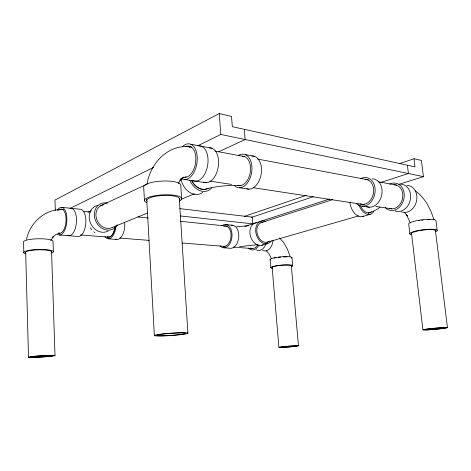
<?xml version="1.0" encoding="UTF-8"?>
<svg xmlns="http://www.w3.org/2000/svg" width="471" height="471" viewBox="0 0 471 471"><rect width="100%" height="100%" fill="white"/><g stroke="black" fill="none" stroke-linecap="round" stroke-linejoin="round"><path stroke-width="0.71" d="M147.029 184.196C150.037 163.172 169.166 142.913 191.632 147.146M26.535 239.386C29.932 222.459 45.793 208.241 63.479 209.636M178.321 183.525L181.347 178.356L179.951 180.499L183.82 177.043L181.629 178.527L186.133 176.743M50.786 240.522L53.476 236.524L52.328 237.49L55.796 234.629L59.852 232.998M380.038 207.199C376.694 210.107 372.32 211.738 368.151 213.122M399.414 163.696L414.021 158.733L415.01 166.899L232.327 126.693L231.526 116.408L219.233 113.558L54.972 200.069L55.325 210.366M69.991 208.406L153.628 167.393M197.749 145.763L220.799 134.459L423.423 176.649L421.439 160.452L414.021 158.733M100.405 205.833L146.923 184.226M87.9 212.315L91.268 210.761M218.467 151.856L245.114 139.522L244.29 129.325M112.846 227.222L147.553 213.022M180.899 199.386L194.505 193.816M244.29 216.425L306.203 195.377M251.326 217.437L313.345 196.695M244.885 226.416L329.441 199.062M380.456 182.56L408.404 173.516L407.421 165.227M260.822 222.712L332.703 199.622M398.925 184.326L423.423 176.649M267.069 242.247L358.555 215.918M368.404 213.08L369.812 212.68M261.829 245.267L267.675 243.595M362.423 216.554L370.271 214.311M189.159 147.264L190.396 146.946M208.347 188.394C219.003 185.88 230.007 185.062 240.934 185.533M257.502 244.655L239.633 246.639M248.417 225.75L236.666 226.734M59.269 234.994L78.139 236.46A13.635 6.429 -85.3 0 0 85.799 223.513A13.635 6.429 -85.3 0 0 80.47 209.289L61.619 207.311M108.1 238.791L116.743 239.462M223.501 247.758L230.237 248.282A11.581 7.342 -84.8 0 0 238.773 236.46A11.581 7.342 -84.8 0 0 231.096 225.303M80.476 234.941L108.242 237.143M119.946 238.073L149.195 240.398M182.106 243.012L225.25 246.439M233.263 247.075L252.073 248.57M83.243 211.291L90.544 212.044M138.015 216.943L148.241 217.996M180.381 221.311L227.134 226.139M225.656 224.52L232.38 225.226M180.387 215.953L252.815 223.855L252.273 217.119L179.934 208.653M184.862 179.551L206.086 182.73M239.321 187.717L248.812 189.142M362.37 206.168L369.317 207.211M209.895 181.105L231.567 184.414M237.349 185.291L239.515 185.621M253.316 187.729L364.413 204.667M375.946 206.422L391.713 208.83M215.059 151.085L244.667 156.643M257.649 159.08L368.681 179.928M378.025 181.682L396.617 185.174M190.773 144.232L211.991 148.271M245.208 154.594L254.693 156.396M93.747 231.803L94.901 232.645M415.292 190.879C424.966 197.708 430.694 208.741 433.903 219.892M266.386 250.884L268.741 253.445L271.496 258.591M279.544 237.914L283.418 242.212L287.339 248.947L290.101 256.624M90.302 227.887L91.833 229.801M404.253 212.074L407.303 215.953L406.567 214.876L410.294 222.86M437.153 230.29L435.934 220.481A13.765 2.543 -7.2 0 0 420.962 219.969A13.765 2.543 -7.2 0 0 408.751 224.308L409.888 234.005M435.387 230.178L447.45 327.628M411.548 233.557L422.923 329.906M291.996 257.69L292.721 265.785M291.278 265.085L298.467 345.814M272.156 267.569L278.909 347.38M270.113 259.633L270.796 267.716M219.233 113.558L220.799 134.459M181.647 199.174L180.782 185.786A18.628 5.057 -2.8 0 0 163.572 181.023A18.628 5.057 -2.8 0 0 143.679 186.734L144.426 200.257M179.286 198.32L187.905 333.309A16.874 1.172 -4 0 1 161.265 335.988A16.874 1.172 -4 0 1 164.326 333.751A16.874 1.172 -4 0 1 187.905 333.309M146.711 199.133L154.364 335.446M53.394 251.614L53.04 241.164A14.819 2.903 -1.2 0 0 36.885 238.815A14.819 2.903 -1.2 0 0 23.55 242.3L23.833 252.833M51.551 251.49L54.995 355.499M25.681 252.485L28.513 357.277M71.133 208.312A13.765 6.353 -85.3 0 1 76.249 223.849A13.765 6.353 -85.3 0 1 67.718 235.382M124.632 222.283A13.117 6.724 -85.2 0 1 122.395 235.27A13.117 6.724 -85.2 0 1 115.601 239.115M115.972 226.274A13.229 6.659 -85.2 0 1 111.621 237.396A13.229 6.659 -85.2 0 1 104.968 236.625M108.23 230.967A13.947 11.781 62.5 0 1 90.355 222.824A13.947 11.781 62.5 0 1 97.838 205.438M112.663 227.281A12.323 10.344 62.8 0 1 96.955 220.045A12.323 10.344 62.8 0 1 103.496 204.708M117.409 224.844A14.101 11.834 62.8 0 1 102.26 228.441A14.101 11.834 62.8 0 1 94.606 211.726A14.101 11.834 62.8 0 1 107.47 203.136M258.926 245.038A11.286 7.418 -84.7 0 1 248.423 248.052M257.896 244.761A9.867 6.482 -84.7 0 1 250.442 248.034M266.044 243.619A11.204 7.436 -84.7 0 1 256.371 249.865M221.888 225.792A11.669 7.318 -84.9 0 1 230.925 229.183A11.669 7.318 -84.9 0 1 229.536 244.184A11.669 7.318 -84.9 0 1 220.034 245.791M223.843 226.198A10.203 6.394 -84.9 0 1 231.078 235.435A10.203 6.394 -84.9 0 1 223.637 246.298M263.183 244.708A11.628 8.396 73.2 0 1 250.543 236.466A11.628 8.396 73.2 0 1 256.636 222.718M269.012 241.335A10.256 7.348 73.2 0 1 257.454 234.605A10.256 7.348 73.2 0 1 263.018 222.277M271.284 240.975A11.734 8.407 73.2 0 1 260.245 241.234A11.734 8.407 73.2 0 1 256.153 226.663A11.734 8.407 73.2 0 1 265.821 221.523M274.022 258.173A9.614 1.554 -4.9 0 1 275.965 257.743M278.273 257.378A9.614 1.554 -4.9 0 1 280.769 257.101M283.289 256.93A9.614 1.554 -4.9 0 1 287.057 256.919M272.479 268.393A11.01 1.66 -4.9 0 1 274.446 266.103A11.01 1.66 -4.9 0 1 288.617 264.855A11.01 1.66 -4.9 0 1 291.325 266.739M272.597 267.934A9.62 1.448 -4.9 0 1 280.245 265.426A9.62 1.448 -4.9 0 1 291.337 265.909M270.607 260.051A10.986 1.778 -4.9 0 1 280.745 256.878A10.986 1.778 -4.9 0 1 291.661 258.179M273.003 240.604A11.116 7.454 -84.7 0 1 262.571 250.348M25.917 253.893A14.854 2.714 -1.4 0 1 37.815 249.483A14.854 2.714 -1.4 0 1 51.987 253.021M25.705 252.756A12.982 2.373 -1.4 0 1 39.081 249.807A12.982 2.373 -1.4 0 1 51.363 252.309M57.244 210.449A13.895 6.27 -85.4 0 1 66.876 218.632A13.895 6.27 -85.4 0 1 57.709 234.311M58.616 210.478A12.14 5.475 -85.4 0 1 66.064 219.598A12.14 5.475 -85.4 0 1 58.492 232.951M191.738 180.705A14.742 11.016 66.4 0 0 208.117 188.253A14.725 11.004 66.4 0 1 191.75 180.693M371.537 211.791A11.899 7.348 73.5 0 1 360.492 205.986M411.801 234.746A13.8 2.373 -7 0 1 422.787 229.801A13.8 2.373 -7 0 1 435.869 231.661M411.589 233.769A12.058 2.072 -7 0 1 423.882 229.983A12.058 2.072 -7 0 1 435.263 231.09M418.572 220.693A12.046 2.225 -7.2 0 1 419.802 220.475M421.686 220.204A12.046 2.225 -7.2 0 1 422.964 220.045M427.256 219.721A12.046 2.225 -7.2 0 1 429.941 219.71M406.956 185.433A13.653 10.974 -76.1 0 1 416.541 200.982A13.653 10.974 -76.1 0 1 401.427 211.868M400.691 184.238A13.777 10.986 -76.4 0 1 410.276 199.916A13.777 10.986 -76.4 0 1 395.14 210.92M389.694 184.19A13.9 10.992 -76.7 0 1 403.017 189.242A13.9 10.992 -76.7 0 1 399.761 206.893A13.9 10.992 -76.7 0 1 385.36 207.676M394.133 184.744A12.164 9.62 -76.7 0 1 402.581 198.191A12.164 9.62 -76.7 0 1 389.853 208.523M360.592 178.739A14.477 11.01 -77.8 0 1 373.933 183.902A14.477 11.01 -77.8 0 1 370.624 202.312A14.477 11.01 -77.8 0 1 356.194 203.225M365.037 179.298A12.658 9.626 -77.8 0 1 373.379 193.634A12.658 9.626 -77.8 0 1 360.097 203.855M372.143 178.809A14.342 11.01 -77.5 0 1 381.716 195.065A14.342 11.01 -77.5 0 1 366.515 206.622M373.803 211.461A13.6 8.401 73.5 0 1 358.796 204.691M363.453 216.148A13.459 8.413 73.5 0 1 349.882 202.236M242.259 156.237A14.819 9.349 -80.6 0 1 250.36 171.75A14.819 9.349 -80.6 0 1 238.302 185.486M209.283 147.823A17.598 10.48 -81 0 1 218.173 167.282A17.598 10.48 -81 0 1 203.425 182.124M198.821 145.833A17.81 10.409 -81.2 0 1 207.923 163.19A17.81 10.409 -81.2 0 1 195.6 181.158M194.923 181.123A17.81 10.409 -81.2 0 1 192.957 180.552M251.92 155.936A16.744 10.733 -80.4 0 1 261.181 174.04A16.744 10.733 -80.4 0 1 246.739 188.789M238.497 155.406A16.932 10.68 -80.6 0 1 251.708 172.074A16.932 10.68 -80.6 0 1 234.205 185.415M211.591 187.947A16.85 12.587 66.4 0 1 189.784 180.352M202.63 192.409A16.632 12.546 66.2 0 1 180.958 179.21M146.481 202.548A18.687 4.734 -2.9 0 1 163.154 194.853A18.687 4.734 -2.9 0 1 179.581 201.029M147.14 201.247A16.332 4.133 -2.9 0 1 162.112 195.536A16.332 4.133 -2.9 0 1 179.321 199.245M182.701 146.505A18.022 10.327 -81.3 0 1 197.243 159.004A18.022 10.327 -81.3 0 1 182.242 178.945M185.492 146.722A15.749 9.026 -81.3 0 1 195.865 159.339A15.749 9.026 -81.3 0 1 185.068 177.302M34.336 357.271A11.404 0.565 -3.6 0 0 52.935 355.782A11.404 0.565 -3.6 0 0 37.98 356.082A11.404 0.565 -3.6 0 0 34.336 357.271M33.047 357.424A13.323 0.659 -3.6 0 0 54.795 355.682A13.323 0.659 -3.6 0 0 37.362 356.023A13.323 0.659 -3.6 0 0 33.047 357.424M107.253 236.848A11.581 5.829 -85.2 0 0 114.983 227.411A11.563 5.823 -85.2 0 1 107.258 236.831M282.8 347.304A8.401 0.341 -4.5 0 0 296.783 346.038A8.401 0.341 -4.5 0 0 286.462 346.438A8.401 0.341 -4.5 0 0 282.8 347.304M281.799 347.421A9.814 0.4 -4.5 0 0 298.143 345.944A9.814 0.4 -4.5 0 0 286.109 346.409A9.814 0.4 -4.5 0 0 281.799 347.421M428.239 329.753A10.58 0.495 -5.1 0 0 445.495 327.94A10.58 0.495 -5.1 0 0 431.742 328.599A10.58 0.495 -5.1 0 0 428.239 329.753M427.062 329.918A12.358 0.577 -5.1 0 0 447.244 327.798A12.358 0.577 -5.1 0 0 431.206 328.564A12.358 0.577 -5.1 0 0 427.062 329.918M162.742 335.758A14.442 1.001 -4 0 0 185.509 333.462A14.442 1.001 -4 0 0 165.28 333.851A14.442 1.001 -4 0 0 162.742 335.758"/></g></svg>
